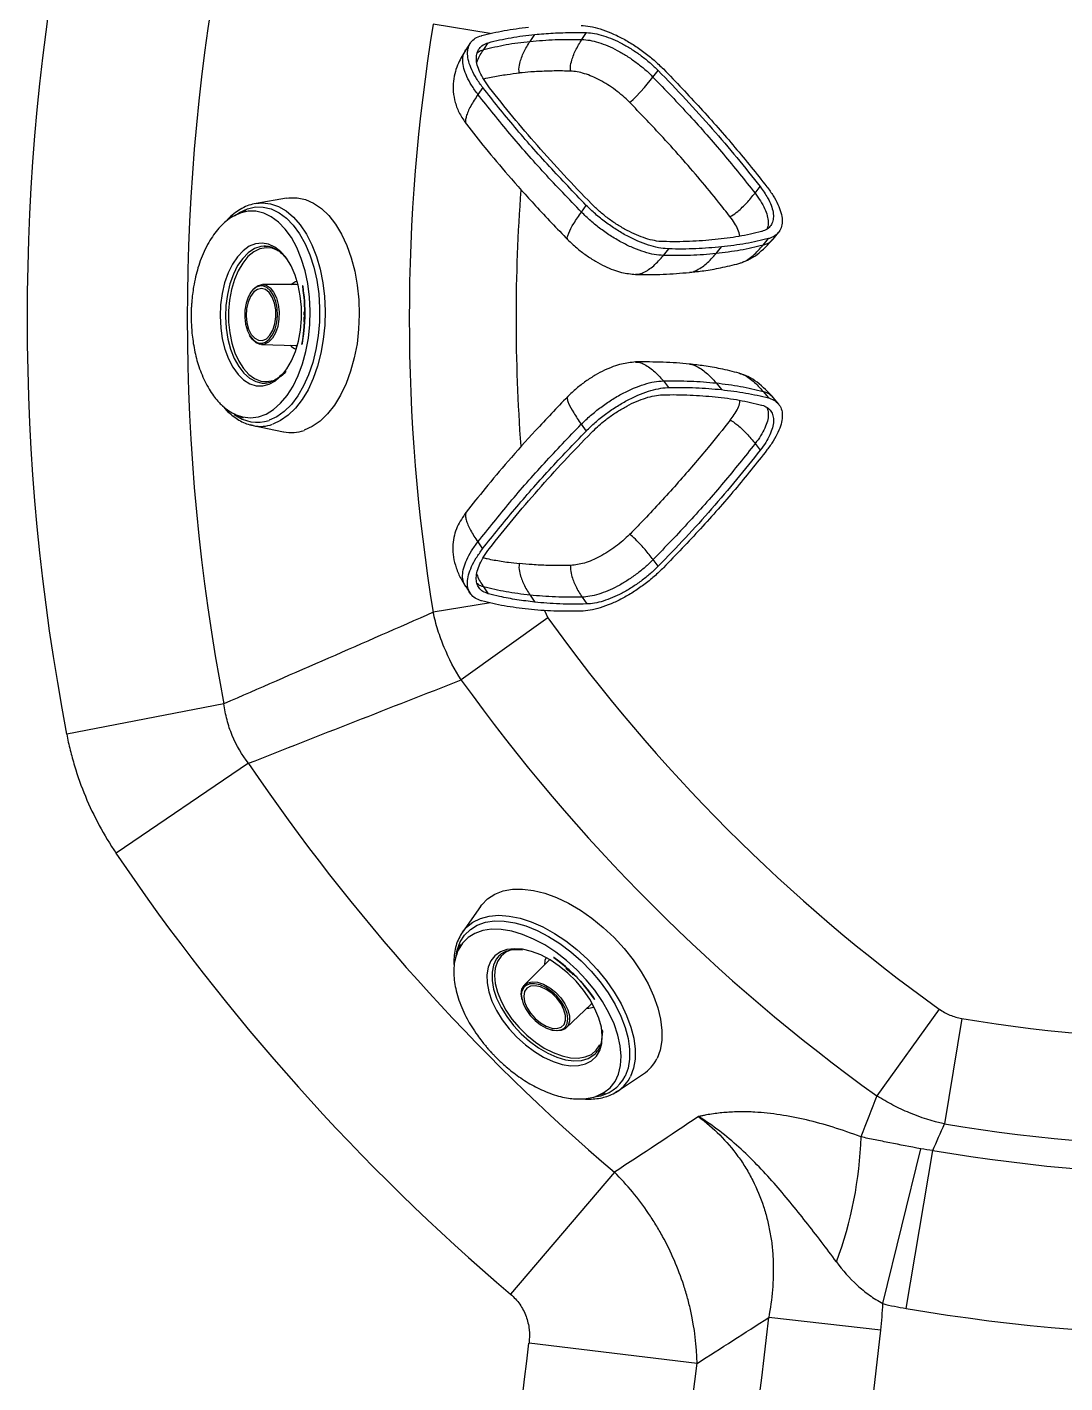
# Model space of a CAD drawing. Extents: x 409 to 498, y 628 to 778.
# Drawn here: x 444.01 to 451.98, y 681.55 to 691.94 of the extents above; entities that cross this region are included whole.
import ezdxf

# ---------------------------------------------------------------- set-up
doc = ezdxf.new("R2010")
doc.units = 0
doc.header["$MEASUREMENT"] = 0
doc.layers.add('1', color=4, linetype='Continuous')
doc.layers.add('GEOMETRY', color=4, linetype='Continuous', lineweight=25)

# ---------------------------------------------------------------- blocks, each defined once
blk = doc.blocks.new('2026_PULSE')
at = {"layer": 'GEOMETRY'}
for p, q in [((38.99, 46.934), (38.552, 47.006)), ((38.921, 46.917), (38.924, 46.918)), ((39.295, 46.874), (39.331, 46.927)), ((39.693, 46.888), (39.729, 46.941)), ((38.839, 46.864), (38.802, 46.81)), ((38.939, 46.811), (38.974, 46.863)), ((40.238, 46.6), (40.277, 46.651)), ((38.932, 46.519), (38.895, 46.467)), ((41.021, 45.71), (41.06, 45.76)), ((37.427, 45.672), (37.192, 45.631)), ((37.06, 45.552), (37.041, 45.543)), ((37.06, 45.552), (37.042, 45.544)), ((37.114, 45.574), (37.06, 45.552)), ((39.689, 45.564), (39.726, 45.616)), ((41.083, 45.31), (41.124, 45.361)), ((41.131, 45.363), (41.124, 45.361)), ((41.16, 45.358), (41.202, 45.409)), ((37.265, 45.304), (37.252, 45.304)), ((40.318, 45.232), (40.359, 45.282)), ((40.359, 45.282), (40.35, 45.282)), ((40.722, 45.246), (40.764, 45.297)), ((40.896, 45.17), (40.91, 45.175)), ((37.501, 45.008), (37.241, 45.008)), ((37.56, 44.799), (37.559, 44.773)), ((37.235, 44.548), (37.495, 44.542)), ((40.911, 44.324), (40.897, 44.33)), ((37.252, 44.252), (37.262, 44.252)), ((40.318, 44.27), (40.358, 44.219)), ((40.349, 44.219), (40.358, 44.219)), ((40.722, 44.254), (40.764, 44.203)), ((41.084, 44.189), (41.125, 44.139)), ((41.125, 44.139), (41.132, 44.137)), ((41.203, 44.091), (41.161, 44.142)), ((37.027, 44.016), (37.04, 44.009)), ((37.04, 44.009), (37.094, 43.986)), ((37.171, 43.927), (37.148, 43.932)), ((37.171, 43.927), (37.404, 43.88)), ((39.688, 43.937), (39.725, 43.885)), ((41.022, 43.789), (41.061, 43.739)), ((38.894, 43.035), (38.931, 42.983)), ((40.278, 42.848), (40.239, 42.899)), ((38.801, 42.692), (38.838, 42.638)), ((38.938, 42.69), (38.974, 42.638)), ((38.992, 42.567), (38.552, 42.495)), ((38.923, 42.583), (38.92, 42.584)), ((39.295, 42.626), (39.331, 42.573)), ((39.694, 42.611), (39.73, 42.559)), ((39.432, 42.454), (38.767, 41.976)), ((39.405, 42.509), (39.432, 42.454)), ((39.686, 42.504), (39.682, 42.503)), ((36.946, 41.794), (35.739, 41.561)), ((37.135, 41.337), (36.118, 40.648)), ((38.914, 40.238), (38.777, 40.043)), ((38.762, 39.947), (38.739, 39.894)), ((38.739, 39.894), (38.732, 39.874)), ((38.739, 39.894), (38.732, 39.876)), ((39.06, 39.863), (39.051, 39.854)), ((39.436, 39.821), (39.252, 39.637)), ((39.573, 39.308), (39.761, 39.487)), ((42.434, 39.452), (41.956, 38.787)), ((42.607, 39.38), (42.475, 38.572)), ((39.794, 39.11), (39.802, 39.117)), ((39.967, 38.823), (40.165, 38.955)), ((39.802, 38.784), (39.816, 38.789)), ((39.816, 38.789), (39.871, 38.81)), ((39.967, 38.823), (39.947, 38.811)), ((42.002, 37.193), (42.293, 38.381)), ((42.181, 37.156), (42.385, 38.368)), ((39.942, 38.201), (39.145, 37.266)), ((41.986, 36.99), (41.126, 37.086)), ((40.577, 36.735), (39.287, 36.889))]:
    blk.add_line(p, q, dxfattribs=at)
at = {"layer": 'GEOMETRY', "flags": 128}
for points in [[(40.058, 46.407), (40.058, 46.407), (40.058, 46.407), (40.058, 46.407), (40.058, 46.407), (40.058, 46.407), (40.058, 46.407), (40.058, 46.407), (40.058, 46.407), (40.058, 46.407), (40.058, 46.407), (40.059, 46.407), (40.059, 46.408), (40.062, 46.409), (40.067, 46.413), (40.085, 46.428), (40.11, 46.452), (40.174, 46.521), (40.238, 46.6)], [(37.427, 45.672), (37.443, 45.675), (37.508, 45.675), (37.572, 45.662), (37.634, 45.634), (37.694, 45.593), (37.75, 45.539), (37.802, 45.472), (37.849, 45.395), (37.889, 45.308), (37.923, 45.213), (37.95, 45.111), (37.969, 45.003), (37.981, 44.892), (37.984, 44.779), (37.979, 44.666), (37.967, 44.555), (37.946, 44.447), (37.918, 44.345), (37.883, 44.249), (37.841, 44.161), (37.794, 44.083), (37.741, 44.016), (37.684, 43.961), (37.624, 43.919), (37.561, 43.891)], [(37.028, 45.537), (37.066, 45.562), (37.126, 45.59), (37.187, 45.604), (37.248, 45.603), (37.309, 45.589), (37.369, 45.56), (37.425, 45.519), (37.478, 45.464), (37.526, 45.398), (37.569, 45.322), (37.605, 45.236), (37.635, 45.142), (37.658, 45.042), (37.673, 44.937), (37.68, 44.83), (37.678, 44.722), (37.669, 44.615), (37.652, 44.51), (37.628, 44.411), (37.596, 44.317), (37.557, 44.232), (37.513, 44.155), (37.463, 44.09), (37.409, 44.036), (37.352, 43.995), (37.292, 43.968), (37.292, 43.968)], [(37.04, 44.009), (37.089, 43.993), (37.149, 43.986), (37.21, 43.993), (37.269, 44.015), (37.326, 44.05), (37.38, 44.098), (37.431, 44.158), (37.476, 44.229), (37.516, 44.31), (37.549, 44.4), (37.575, 44.496), (37.594, 44.597), (37.604, 44.702), (37.607, 44.808), (37.602, 44.913), (37.589, 45.016), (37.568, 45.115), (37.539, 45.208), (37.504, 45.293), (37.463, 45.369), (37.416, 45.434), (37.364, 45.488), (37.309, 45.529), (37.251, 45.557), (37.191, 45.571), (37.131, 45.571), (37.071, 45.556), (37.06, 45.552)], [(37.19, 45.631), (37.241, 45.636), (37.303, 45.629), (37.364, 45.608), (37.423, 45.573), (37.48, 45.526), (37.532, 45.466), (37.579, 45.395), (37.62, 45.313), (37.655, 45.223), (37.683, 45.126), (37.704, 45.023), (37.717, 44.916), (37.722, 44.806), (37.719, 44.697), (37.708, 44.588), (37.69, 44.483), (37.664, 44.382), (37.63, 44.288), (37.591, 44.202), (37.545, 44.126), (37.494, 44.06), (37.439, 44.006), (37.381, 43.965), (37.32, 43.937)], [(37.417, 45.221), (37.383, 45.26), (37.337, 45.296), (37.289, 45.318), (37.239, 45.327), (37.189, 45.321), (37.139, 45.302), (37.093, 45.268), (37.049, 45.222), (37.011, 45.165), (36.977, 45.098), (36.951, 45.022), (36.932, 44.94)], [(37.252, 45.304), (37.228, 45.301), (37.18, 45.284), (37.133, 45.253), (37.09, 45.209), (37.051, 45.154), (37.018, 45.088), (36.992, 45.014), (36.973, 44.933)], [(37.364, 45.268), (37.364, 45.268), (37.317, 45.287), (37.269, 45.291), (37.221, 45.282), (37.174, 45.259), (37.13, 45.223), (37.09, 45.174), (37.055, 45.115), (37.026, 45.047), (37.003, 44.971), (36.988, 44.89), (36.981, 44.806), (36.981, 44.721), (36.99, 44.638), (37.006, 44.559), (37.03, 44.485), (37.06, 44.42), (37.096, 44.364), (37.137, 44.32), (37.181, 44.288), (37.228, 44.269), (37.276, 44.264), (37.324, 44.274), (37.324, 44.274)], [(37.389, 44.311), (37.429, 44.362), (37.465, 44.425), (37.495, 44.496), (37.518, 44.575), (37.533, 44.66), (37.541, 44.747), (37.541, 44.835), (37.532, 44.922), (37.516, 45.005), (37.492, 45.082), (37.461, 45.152), (37.425, 45.211), (37.417, 45.221)], [(37.46, 45.008), (37.489, 45.03), (37.507, 45.038)], [(36.932, 44.94), (36.92, 44.854), (36.916, 44.766), (36.921, 44.678), (36.933, 44.593), (36.953, 44.512), (36.981, 44.439), (37.014, 44.374), (37.054, 44.32), (37.097, 44.278), (37.145, 44.248), (37.194, 44.233), (37.244, 44.231), (37.294, 44.244), (37.342, 44.27), (37.388, 44.31), (37.389, 44.311)], [(36.973, 44.933), (36.961, 44.848), (36.958, 44.761), (36.963, 44.675), (36.976, 44.591), (36.997, 44.513), (37.025, 44.442), (37.059, 44.38), (37.098, 44.328), (37.142, 44.29), (37.19, 44.264), (37.239, 44.252), (37.252, 44.252)], [(37.155, 44.952), (37.133, 44.913), (37.116, 44.866), (37.107, 44.813), (37.106, 44.757), (37.112, 44.704), (37.126, 44.655), (37.147, 44.613), (37.172, 44.582), (37.202, 44.564), (37.219, 44.559)], [(37.299, 44.621), (37.321, 44.66), (37.337, 44.707), (37.344, 44.76), (37.343, 44.815), (37.334, 44.866), (37.317, 44.912), (37.294, 44.947), (37.266, 44.97), (37.235, 44.978), (37.204, 44.972), (37.175, 44.952), (37.15, 44.918), (37.132, 44.874), (37.12, 44.823), (37.117, 44.769), (37.122, 44.716), (37.135, 44.667), (37.156, 44.626), (37.182, 44.597), (37.211, 44.581), (37.242, 44.58), (37.272, 44.593), (37.299, 44.621)], [(37.147, 44.94), (37.148, 44.941), (37.174, 44.976), (37.204, 44.999), (37.237, 45.008), (37.269, 45.003), (37.3, 44.983), (37.327, 44.951), (37.349, 44.908), (37.363, 44.857), (37.37, 44.8), (37.368, 44.743), (37.359, 44.687), (37.342, 44.638), (37.318, 44.597), (37.318, 44.597)], [(37.235, 44.559), (37.264, 44.567), (37.293, 44.589), (37.318, 44.623), (37.338, 44.667), (37.351, 44.717), (37.356, 44.772), (37.354, 44.827), (37.343, 44.879), (37.326, 44.924), (37.303, 44.961), (37.275, 44.986), (37.249, 44.997)], [(37.515, 45.006), (37.513, 45.007), (37.501, 45.008)], [(37.563, 44.886), (37.561, 44.909), (37.555, 44.964), (37.55, 44.999), (37.549, 45), (37.549, 45), (37.549, 45), (37.549, 45), (37.549, 45), (37.549, 45), (37.549, 45), (37.549, 45), (37.55, 44.999), (37.555, 44.96), (37.561, 44.914), (37.564, 44.875), (37.565, 44.846), (37.566, 44.826), (37.566, 44.811), (37.566, 44.8), (37.566, 44.792), (37.566, 44.787), (37.566, 44.783), (37.566, 44.781), (37.566, 44.779), (37.566, 44.777), (37.566, 44.774)], [(37.566, 44.774), (37.566, 44.771), (37.566, 44.756), (37.565, 44.726), (37.562, 44.682), (37.557, 44.63), (37.549, 44.579), (37.545, 44.556), (37.544, 44.55), (37.544, 44.549), (37.544, 44.549), (37.544, 44.549), (37.544, 44.549), (37.544, 44.549), (37.544, 44.549), (37.544, 44.549), (37.544, 44.55), (37.55, 44.585), (37.557, 44.631), (37.562, 44.685), (37.566, 44.774)], [(37.318, 44.597), (37.289, 44.567), (37.258, 44.551), (37.225, 44.549), (37.193, 44.562), (37.164, 44.588), (37.143, 44.619)], [(37.219, 44.559), (37.233, 44.558), (37.235, 44.559)], [(37.495, 44.542), (37.501, 44.542), (37.509, 44.543)], [(37.38, 44.303), (37.415, 44.333), (37.423, 44.341)], [(37.028, 44.015), (37.03, 44.014), (37.04, 44.009)], [(38.914, 40.238), (38.924, 40.252), (38.969, 40.298), (39.024, 40.333), (39.088, 40.358), (39.159, 40.371), (39.237, 40.372), (39.32, 40.362), (39.408, 40.341), (39.498, 40.308), (39.59, 40.264), (39.681, 40.211), (39.77, 40.149), (39.857, 40.078), (39.939, 40.001), (40.016, 39.918), (40.086, 39.83), (40.147, 39.739), (40.2, 39.647), (40.243, 39.554), (40.275, 39.463), (40.297, 39.374), (40.307, 39.289), (40.306, 39.21), (40.293, 39.138), (40.269, 39.073)], [(38.776, 40.042), (38.808, 40.08), (38.857, 40.12), (38.915, 40.148), (38.982, 40.166), (39.055, 40.172), (39.134, 40.166), (39.218, 40.149), (39.304, 40.121), (39.393, 40.082), (39.482, 40.033), (39.569, 39.975), (39.654, 39.908), (39.735, 39.835), (39.811, 39.755), (39.88, 39.671), (39.941, 39.583), (39.993, 39.493), (40.036, 39.403), (40.069, 39.314), (40.091, 39.228), (40.101, 39.146), (40.101, 39.069), (40.089, 38.998), (40.065, 38.936)], [(38.728, 39.861), (38.736, 39.905), (38.759, 39.967), (38.793, 40.02), (38.837, 40.063), (38.89, 40.096), (38.952, 40.118), (39.021, 40.128), (39.097, 40.127), (39.178, 40.114), (39.262, 40.09), (39.349, 40.056), (39.436, 40.01), (39.523, 39.956), (39.608, 39.892), (39.688, 39.821), (39.764, 39.744), (39.833, 39.662), (39.895, 39.576), (39.948, 39.488), (39.992, 39.399), (40.025, 39.312), (40.047, 39.226), (40.059, 39.145), (40.058, 39.069), (40.047, 38.999), (40.024, 38.937), (40.024, 38.937)], [(39.816, 38.789), (39.862, 38.812), (39.91, 38.849), (39.947, 38.897), (39.974, 38.954), (39.99, 39.02), (39.994, 39.092), (39.987, 39.17), (39.969, 39.252), (39.94, 39.338), (39.9, 39.424), (39.85, 39.511), (39.792, 39.596), (39.726, 39.677), (39.653, 39.754), (39.575, 39.825), (39.492, 39.889), (39.408, 39.944), (39.322, 39.989), (39.237, 40.025), (39.154, 40.049), (39.074, 40.062), (39, 40.064), (38.932, 40.054), (38.871, 40.032), (38.819, 40), (38.776, 39.957), (38.744, 39.904), (38.739, 39.894)], [(39.226, 39.912), (39.175, 39.915), (39.117, 39.909), (39.067, 39.89), (39.025, 39.861), (38.994, 39.821), (38.973, 39.773), (38.963, 39.716), (38.965, 39.653), (38.978, 39.585), (39.002, 39.514), (39.037, 39.442), (39.082, 39.37)], [(39.051, 39.854), (39.036, 39.835), (39.014, 39.789), (39.003, 39.734), (39.003, 39.672), (39.015, 39.606), (39.038, 39.536), (39.072, 39.465), (39.116, 39.394)], [(39.156, 39.908), (39.155, 39.908), (39.109, 39.888), (39.072, 39.857), (39.044, 39.816), (39.027, 39.767), (39.022, 39.71), (39.028, 39.648), (39.045, 39.581), (39.072, 39.512), (39.11, 39.443), (39.156, 39.375), (39.211, 39.31), (39.271, 39.251), (39.336, 39.198), (39.404, 39.153), (39.472, 39.118), (39.54, 39.093), (39.605, 39.079), (39.665, 39.076), (39.719, 39.085), (39.766, 39.105), (39.803, 39.136), (39.83, 39.177), (39.83, 39.177)], [(39.849, 39.248), (39.842, 39.313), (39.823, 39.383), (39.793, 39.455), (39.754, 39.527), (39.705, 39.597), (39.649, 39.665), (39.586, 39.727), (39.519, 39.782), (39.448, 39.829), (39.377, 39.867), (39.306, 39.894), (39.238, 39.911), (39.226, 39.912)], [(39.407, 39.791), (39.412, 39.827), (39.419, 39.846)], [(39.447, 39.83), (39.445, 39.829), (39.436, 39.821)], [(39.566, 39.778), (39.548, 39.793), (39.505, 39.828), (39.477, 39.849), (39.476, 39.849), (39.476, 39.849), (39.476, 39.849), (39.476, 39.849), (39.476, 39.849), (39.476, 39.849), (39.476, 39.849), (39.476, 39.849), (39.477, 39.849), (39.508, 39.826), (39.545, 39.796), (39.574, 39.771), (39.596, 39.752), (39.611, 39.738), (39.622, 39.727), (39.629, 39.72), (39.635, 39.715), (39.639, 39.711), (39.641, 39.708), (39.643, 39.706), (39.644, 39.705), (39.645, 39.704), (39.648, 39.702)], [(39.569, 39.767), (39.612, 39.729), (39.626, 39.716)], [(39.234, 39.523), (39.234, 39.523), (39.227, 39.567), (39.232, 39.605), (39.249, 39.634), (39.276, 39.653), (39.311, 39.661), (39.353, 39.658), (39.399, 39.642), (39.446, 39.616), (39.49, 39.581), (39.53, 39.539), (39.562, 39.493), (39.585, 39.446), (39.597, 39.401), (39.597, 39.401)], [(39.567, 39.404), (39.555, 39.447), (39.533, 39.492), (39.5, 39.535), (39.461, 39.573), (39.418, 39.603), (39.374, 39.623), (39.333, 39.631), (39.297, 39.627), (39.269, 39.612), (39.251, 39.586), (39.246, 39.551), (39.252, 39.509), (39.269, 39.465), (39.297, 39.421), (39.333, 39.38), (39.375, 39.346), (39.419, 39.321), (39.462, 39.307), (39.501, 39.304), (39.533, 39.314), (39.556, 39.335), (39.568, 39.366), (39.567, 39.404)], [(39.566, 39.315), (39.58, 39.342), (39.585, 39.378), (39.579, 39.419), (39.562, 39.464), (39.535, 39.509), (39.501, 39.551), (39.46, 39.588), (39.416, 39.618), (39.372, 39.638), (39.329, 39.647), (39.292, 39.645), (39.266, 39.634)], [(39.648, 39.702), (39.65, 39.699), (39.66, 39.689), (39.681, 39.666), (39.71, 39.633), (39.743, 39.593), (39.774, 39.551), (39.787, 39.532), (39.79, 39.527), (39.791, 39.526), (39.791, 39.526), (39.791, 39.526), (39.791, 39.526), (39.791, 39.526), (39.791, 39.526), (39.791, 39.526), (39.79, 39.527), (39.77, 39.556), (39.742, 39.594), (39.708, 39.636), (39.648, 39.702)], [(39.231, 39.537), (39.243, 39.493), (39.265, 39.448), (39.296, 39.404), (39.334, 39.364), (39.376, 39.331), (39.421, 39.306), (39.465, 39.291), (39.505, 39.287), (39.539, 39.295), (39.554, 39.304)], [(39.761, 39.487), (39.765, 39.492), (39.771, 39.498)], [(39.082, 39.37), (39.134, 39.301), (39.194, 39.236), (39.259, 39.177), (39.328, 39.126), (39.399, 39.083), (39.471, 39.05), (39.54, 39.028), (39.606, 39.018), (39.667, 39.019), (39.721, 39.031), (39.767, 39.055), (39.804, 39.09), (39.83, 39.134), (39.845, 39.187), (39.849, 39.247), (39.849, 39.248)], [(39.116, 39.394), (39.168, 39.326), (39.227, 39.263), (39.291, 39.205), (39.359, 39.155), (39.43, 39.114), (39.5, 39.084), (39.568, 39.064), (39.632, 39.056), (39.69, 39.059), (39.742, 39.074), (39.785, 39.101), (39.794, 39.11)], [(39.597, 39.401), (39.598, 39.36), (39.587, 39.326), (39.565, 39.301), (39.534, 39.287), (39.495, 39.285), (39.458, 39.293)], [(39.554, 39.304), (39.564, 39.313), (39.566, 39.315)], [(39.849, 39.236), (39.853, 39.283), (39.852, 39.294)], [(39.804, 38.784), (39.806, 38.785), (39.816, 38.789)]]:
    blk.add_lwpolyline(points, dxfattribs=at)
at = {"layer": 'GEOMETRY'}
for centre, radius, start, end in [((52.316, 44.75), 16.881, 169.1117, 190.8883), ((52.316, 44.75), 15.652, 169.1117, 190.8883), ((52.316, 44.75), 13.948, 170.694, 189.306), ((52.316, 44.75), 13.129, 175.7099, 184.2807), ((37.234, 44.908), 0.0902, 80.539, 150.5135), ((37.545, 44.629), 0.125, 223.0273, 248.9087), ((37.202, 44.246), 0.293, 232.7302, 287.9385), ((37.226, 44.205), 0.284, 258.6637, 289.2647), ((37.463, 44.172), 0.298, 258.6658, 289.2626), ((50.094, 50.114), 13.129, 215.694, 234.306), ((50.094, 50.114), 13.948, 215.694, 234.306), ((50.094, 50.114), 15.652, 214.1117, 229.5643), ((50.094, 50.114), 16.881, 214.1117, 229.5643), ((39.318, 39.561), 0.0902, 125.539, 195.5135), ((39.735, 39.584), 0.125, 268.0273, 293.9087), ((44.73, 52.336), 13.129, 260.694, 279.306), ((40, 39.203), 0.298, 303.6658, 334.2626), ((39.763, 39.071), 0.293, 277.7302, 332.9385), ((39.81, 39.059), 0.284, 303.6637, 334.2647), ((38.82, 38.564), 3.016, 339.6198, 358.2641), ((44.73, 52.336), 13.948, 260.694, 279.306), ((44.73, 52.336), 14.164, 260.4694, 279.5306), ((44.73, 52.336), 15.393, 260.4694, 279.5306), ((-20.527, 44.004), 62.04, 344.44766, 353.598), ((-20.527, 44.004), 62.906, 344.44766, 353.598), ((-20.527, 44.004), 60.235, 344.82332, 353.21618), ((-20.527, 44.004), 61.534, 344.82332, 353.21618)]:
    blk.add_arc(centre, radius, start, end, dxfattribs=at)
for points, knots in [([(38.932, 46.519), (38.915, 46.543), (38.881, 46.589), (38.845, 46.657), (38.822, 46.721), (38.813, 46.778), (38.819, 46.828), (38.839, 46.869), (38.872, 46.9), (38.904, 46.912), (38.921, 46.917)], [0, 0, 0, 0, 0.125114, 0.25021, 0.375201, 0.5, 0.624799, 0.74979, 0.874886, 1, 1, 1, 1]), ([(38.924, 46.918), (38.981, 46.932), (39.094, 46.96), (39.22, 46.975), (39.282, 46.983)], [0, 0, 0, 0, 0.499999, 1, 1, 1, 1]), ([(38.974, 46.863), (38.975, 46.863), (39.003, 46.871), (39.06, 46.885), (39.149, 46.902), (39.238, 46.917), (39.3, 46.924), (39.331, 46.927)], [0, 0, 0, 0, 0.004635, 0.256788, 0.504637, 0.756791, 1, 1, 1, 1]), ([(39.331, 46.927), (39.377, 46.931), (39.472, 46.939), (39.606, 46.942), (39.693, 46.942), (39.729, 46.941), (39.729, 46.941)], [0, 0, 0, 0, 0.366822, 0.74321, 0.995369, 1, 1, 1, 1]), ([(39.686, 46.996), (39.709, 46.994), (39.754, 46.991), (39.832, 46.971), (39.915, 46.941), (40, 46.9), (40.086, 46.85), (40.169, 46.793), (40.248, 46.73), (40.295, 46.684), (40.318, 46.662)], [0, 0, 0, 0, 0.125114, 0.25021, 0.375201, 0.5, 0.624799, 0.74979, 0.874886, 1, 1, 1, 1]), ([(39.729, 46.941), (39.749, 46.939), (39.789, 46.936), (39.857, 46.918), (39.929, 46.892), (40.003, 46.857), (40.077, 46.813), (40.149, 46.764), (40.217, 46.709), (40.257, 46.67), (40.277, 46.651)], [0, 0, 0, 0, 0.125745, 0.251528, 0.377251, 0.502929, 0.627517, 0.752146, 0.876092, 1, 1, 1, 1]), ([(38.802, 46.81), (38.781, 46.776), (38.748, 46.721), (38.719, 46.64), (38.705, 46.567), (38.703, 46.487), (38.719, 46.403), (38.751, 46.318), (38.788, 46.265), (38.806, 46.238)], [0, 0, 0, 0, 0.183949, 0.296043, 0.420556, 0.555022, 0.696978, 0.845411, 1, 1, 1, 1]), ([(38.895, 46.467), (38.878, 46.49), (38.844, 46.537), (38.809, 46.604), (38.785, 46.667), (38.776, 46.725), (38.781, 46.773), (38.796, 46.798), (38.803, 46.809)], [0, 0, 0, 0, 0.170165, 0.33856, 0.507082, 0.677636, 0.848032, 1, 1, 1, 1]), ([(38.984, 46.518), (38.969, 46.538), (38.94, 46.579), (38.908, 46.638), (38.888, 46.693), (38.881, 46.743), (38.886, 46.786), (38.904, 46.821), (38.932, 46.848), (38.96, 46.858), (38.974, 46.863)], [0, 0, 0, 0, 0.125733, 0.251505, 0.377216, 0.502882, 0.627465, 0.752091, 0.876064, 1, 1, 1, 1]), ([(38.887, 46.714), (38.888, 46.718), (38.9, 46.754), (38.921, 46.784), (38.939, 46.811)], [0, 0, 0, 0, 0.118655, 1, 1, 1, 1]), ([(38.888, 46.784), (38.891, 46.787), (38.904, 46.8), (38.924, 46.806), (38.939, 46.811)], [0, 0, 0, 0, 0.279716, 1, 1, 1, 1]), ([(38.939, 46.811), (38.995, 46.824), (39.108, 46.852), (39.232, 46.867), (39.295, 46.874)], [0, 0, 0, 0, 0.5, 1, 1, 1, 1]), ([(39.214, 46.632), (39.214, 46.632), (39.214, 46.632), (39.214, 46.632), (39.214, 46.632), (39.214, 46.632), (39.214, 46.632), (39.214, 46.632), (39.213, 46.632), (39.213, 46.632), (39.213, 46.633), (39.211, 46.637), (39.208, 46.662), (39.217, 46.717), (39.245, 46.795), (39.277, 46.847), (39.295, 46.874)], [0, 0, 0, 0, 0.000002, 0.000004, 0.000007, 0.000015, 0.000033, 0.000077, 0.000201, 0.000621, 0.002347, 0.010765, 0.055528, 0.271833, 0.615384, 1, 1, 1, 1]), ([(39.295, 46.874), (39.358, 46.879), (39.486, 46.89), (39.624, 46.889), (39.693, 46.888)], [0, 0, 0, 0, 0.5, 1, 1, 1, 1]), ([(39.606, 46.646), (39.606, 46.646), (39.606, 46.646), (39.606, 46.646), (39.606, 46.646), (39.606, 46.646), (39.606, 46.646), (39.606, 46.646), (39.606, 46.646), (39.606, 46.646), (39.606, 46.646), (39.605, 46.651), (39.602, 46.675), (39.613, 46.73), (39.643, 46.808), (39.676, 46.861), (39.693, 46.888)], [0, 0, 0, 0, 0.000255, 0.000259, 0.000261, 0.000267, 0.000279, 0.000329, 0.000442, 0.000719, 0.001503, 0.008687, 0.05067, 0.264508, 0.610628, 1, 1, 1, 1]), ([(39.693, 46.888), (39.713, 46.887), (39.752, 46.884), (39.82, 46.866), (39.891, 46.841), (39.964, 46.806), (40.038, 46.763), (40.109, 46.713), (40.178, 46.659), (40.218, 46.62), (40.238, 46.6)], [0, 0, 0, 0, 0.124866, 0.250272, 0.375542, 0.500001, 0.624459, 0.749729, 0.875135, 1, 1, 1, 1]), ([(38.937, 46.587), (38.944, 46.589), (38.967, 46.594), (39.01, 46.602), (39.064, 46.612), (39.131, 46.622), (39.182, 46.628), (39.214, 46.632)], [0, 0, 0, 0, 0.074795, 0.27252, 0.470245, 0.66797, 1, 1, 1, 1]), ([(39.606, 46.646), (39.585, 46.646), (39.543, 46.647), (39.481, 46.647), (39.419, 46.645), (39.359, 46.643), (39.29, 46.639), (39.242, 46.634), (39.214, 46.632)], [0, 0, 0, 0, 0.154826, 0.308816, 0.462805, 0.616794, 0.770784, 1, 1, 1, 1]), ([(40.058, 46.407), (40.05, 46.415), (40.008, 46.456), (39.922, 46.525), (39.82, 46.584), (39.721, 46.626), (39.655, 46.643), (39.614, 46.645), (39.606, 46.646)], [0, 0, 0, 0, 0.06531, 0.31418, 0.56346, 0.68404, 0.936572, 1, 1, 1, 1]), ([(40.238, 46.6), (40.333, 46.502), (40.521, 46.306), (40.783, 46.008), (40.942, 45.809), (41.021, 45.71)], [0, 0, 0, 0, 0.333334, 0.666666, 1, 1, 1, 1]), ([(40.277, 46.651), (40.349, 46.577), (40.492, 46.428), (40.693, 46.205), (40.884, 45.982), (41.002, 45.834), (41.06, 45.76)], [0, 0, 0, 0, 0.2522559, 0.5045111, 0.751888, 1, 1, 1, 1]), ([(40.318, 46.662), (40.414, 46.562), (40.605, 46.363), (40.871, 46.061), (41.032, 45.86), (41.112, 45.759)], [0, 0, 0, 0, 0.333338, 0.666662, 1, 1, 1, 1]), ([(39.726, 45.616), (39.631, 45.716), (39.44, 45.914), (39.174, 46.216), (39.013, 46.418), (38.932, 46.519)], [0, 0, 0, 0, 0.333338, 0.666662, 1, 1, 1, 1]), ([(39.767, 45.627), (39.696, 45.701), (39.552, 45.85), (39.351, 46.073), (39.16, 46.296), (39.043, 46.444), (38.984, 46.518)], [0, 0, 0, 0, 0.25227, 0.504539, 0.751902, 1, 1, 1, 1]), ([(38.895, 46.467), (38.875, 46.437), (38.837, 46.379), (38.807, 46.311), (38.799, 46.268), (38.799, 46.247), (38.806, 46.24), (38.807, 46.238)], [0, 0, 0, 0, 0.356541, 0.691263, 0.832552, 0.951541, 1, 1, 1, 1]), ([(39.689, 45.564), (39.593, 45.664), (39.402, 45.862), (39.137, 46.164), (38.976, 46.366), (38.895, 46.467)], [0, 0, 0, 0, 0.333331, 0.666669, 1, 1, 1, 1]), ([(40.829, 45.53), (40.8, 45.567), (40.726, 45.661), (40.601, 45.813), (40.452, 45.986), (40.273, 46.184), (40.138, 46.324), (40.058, 46.407)], [0, 0, 0, 0, 0.124376, 0.320698, 0.51702, 0.713342, 1, 1, 1, 1]), ([(38.806, 46.238), (38.854, 46.177), (38.957, 46.047), (39.133, 45.839), (39.343, 45.603), (39.501, 45.439), (39.585, 45.352)], [0, 0, 0, 0, 0.203214, 0.437645, 0.703257, 1, 1, 1, 1]), ([(41.06, 45.76), (41.081, 45.731), (41.117, 45.681), (41.146, 45.616), (41.159, 45.571), (41.163, 45.531), (41.16, 45.495), (41.143, 45.46), (41.115, 45.432), (41.088, 45.42), (41.072, 45.416), (41.071, 45.415)], [0, 0, 0, 0, 0.180066, 0.305536, 0.430984, 0.491477, 0.615568, 0.739704, 0.865632, 0.991524, 1, 1, 1, 1]), ([(41.112, 45.759), (41.129, 45.736), (41.163, 45.69), (41.198, 45.623), (41.222, 45.56), (41.232, 45.503), (41.227, 45.454), (41.208, 45.413), (41.177, 45.381), (41.146, 45.369), (41.131, 45.363)], [0, 0, 0, 0, 0.125117, 0.250217, 0.375217, 0.500028, 0.624818, 0.749795, 0.874889, 1, 1, 1, 1]), ([(40.829, 45.53), (40.829, 45.53), (40.829, 45.53), (40.829, 45.53), (40.829, 45.53), (40.829, 45.53), (40.829, 45.53), (40.829, 45.53), (40.829, 45.53), (40.829, 45.53), (40.83, 45.53), (40.834, 45.531), (40.854, 45.542), (40.899, 45.577), (40.961, 45.636), (41, 45.684), (41.021, 45.71)], [0, 0, 0, 0, 0.000252, 0.000254, 0.000256, 0.000262, 0.000273, 0.000323, 0.000435, 0.00071, 0.00149, 0.00865, 0.050576, 0.264354, 0.610515, 1, 1, 1, 1]), ([(41.021, 45.71), (41.036, 45.69), (41.065, 45.649), (41.096, 45.591), (41.117, 45.536), (41.124, 45.487), (41.122, 45.452), (41.113, 45.437), (41.111, 45.433)], [0, 0, 0, 0, 0.186881, 0.37457, 0.562056, 0.748328, 0.934601, 1, 1, 1, 1]), ([(37.041, 45.543), (37.032, 45.539), (37.004, 45.526), (36.963, 45.496), (36.916, 45.452), (36.876, 45.404), (36.837, 45.347), (36.802, 45.282), (36.771, 45.211), (36.747, 45.139), (36.727, 45.067), (36.714, 44.999), (36.705, 44.939), (36.7, 44.895), (36.698, 44.863), (36.696, 44.841), (36.695, 44.824), (36.695, 44.813), (36.695, 44.805), (36.695, 44.796), (36.694, 44.79), (36.694, 44.785)], [0, 0, 0, 0, 0.044782, 0.134674, 0.215517, 0.299865, 0.383329, 0.471463, 0.560155, 0.641495, 0.714214, 0.793805, 0.852764, 0.895384, 0.925848, 0.947504, 0.962857, 0.973728, 0.981421, 0.986861, 1, 1, 1, 1]), ([(37.192, 45.631), (37.174, 45.627), (37.137, 45.619), (37.084, 45.594), (37.033, 45.562), (36.992, 45.528), (36.969, 45.502), (36.961, 45.493)], [0, 0, 0, 0, 0.21398, 0.435596, 0.655661, 0.880408, 1, 1, 1, 1]), ([(39.586, 45.353), (39.584, 45.355), (39.579, 45.36), (39.582, 45.377), (39.595, 45.415), (39.629, 45.478), (39.668, 45.535), (39.689, 45.564)], [0, 0, 0, 0, 0.067386, 0.184008, 0.322488, 0.650552, 1, 1, 1, 1]), ([(40.318, 45.232), (40.295, 45.233), (40.25, 45.237), (40.172, 45.257), (40.091, 45.286), (40.006, 45.327), (39.92, 45.376), (39.838, 45.434), (39.759, 45.496), (39.712, 45.542), (39.689, 45.564)], [0, 0, 0, 0, 0.125505, 0.249704, 0.373992, 0.499776, 0.625678, 0.750079, 0.874386, 1, 1, 1, 1]), ([(40.35, 45.282), (40.327, 45.285), (40.281, 45.289), (40.204, 45.31), (40.123, 45.34), (40.039, 45.381), (39.955, 45.43), (39.873, 45.487), (39.795, 45.549), (39.749, 45.594), (39.726, 45.616)], [0, 0, 0, 0, 0.125112, 0.250206, 0.375182, 0.499972, 0.624783, 0.749783, 0.874883, 1, 1, 1, 1]), ([(40.316, 45.338), (40.314, 45.338), (40.294, 45.338), (40.251, 45.344), (40.183, 45.361), (40.112, 45.388), (40.039, 45.423), (39.965, 45.466), (39.894, 45.515), (39.827, 45.569), (39.787, 45.608), (39.767, 45.627)], [0, 0, 0, 0, 0.008486, 0.134355, 0.260259, 0.384001, 0.5077, 0.631469, 0.755278, 0.877657, 1, 1, 1, 1]), ([(40.904, 45.379), (40.901, 45.396), (40.892, 45.441), (40.855, 45.497), (40.829, 45.53), (40.829, 45.53)], [0, 0, 0, 0, 0.3825677, 0.9987605, 1, 1, 1, 1]), ([(39.585, 45.352), (39.607, 45.331), (39.65, 45.29), (39.723, 45.234), (39.796, 45.187), (39.867, 45.149), (39.934, 45.121), (40.015, 45.095), (40.069, 45.09), (40.104, 45.087)], [0, 0, 0, 0, 0.147511, 0.288032, 0.422438, 0.550914, 0.672639, 0.787827, 1, 1, 1, 1]), ([(40.715, 45.353), (40.683, 45.35), (40.619, 45.344), (40.487, 45.337), (40.384, 45.337), (40.316, 45.338)], [0, 0, 0, 0, 0.252166, 0.504333, 1, 1, 1, 1]), ([(41.071, 45.415), (41.042, 45.408), (40.986, 45.394), (40.869, 45.371), (40.777, 45.36), (40.715, 45.353)], [0, 0, 0, 0, 0.252165, 0.504329, 1, 1, 1, 1]), ([(41.124, 45.361), (41.067, 45.347), (40.953, 45.32), (40.827, 45.305), (40.764, 45.297)], [0, 0, 0, 0, 0.499999, 1, 1, 1, 1]), ([(40.925, 45.181), (40.939, 45.186), (40.979, 45.2), (41.063, 45.254), (41.121, 45.316), (41.16, 45.358)], [0, 0, 0, 0, 0.147766, 0.424079, 1, 1, 1, 1]), ([(41.16, 45.358), (41.151, 45.348), (41.131, 45.326), (41.099, 45.316), (41.083, 45.31)], [0, 0, 0, 0, 0.480179, 1, 1, 1, 1]), ([(37.254, 45.303), (37.258, 45.303), (37.276, 45.306), (37.308, 45.299), (37.349, 45.28), (37.388, 45.251), (37.41, 45.223), (37.421, 45.211)], [0, 0, 0, 0, 0.072332, 0.319636, 0.56668, 0.803474, 1, 1, 1, 1]), ([(40.104, 45.088), (40.112, 45.088), (40.132, 45.088), (40.181, 45.106), (40.247, 45.151), (40.294, 45.204), (40.318, 45.232)], [0, 0, 0, 0, 0.094131, 0.247846, 0.612034, 1, 1, 1, 1]), ([(40.764, 45.297), (40.699, 45.292), (40.569, 45.28), (40.429, 45.281), (40.359, 45.282)], [0, 0, 0, 0, 0.500001, 1, 1, 1, 1]), ([(40.518, 45.103), (40.521, 45.103), (40.537, 45.103), (40.582, 45.121), (40.651, 45.165), (40.698, 45.219), (40.722, 45.246)], [0, 0, 0, 0, 0.033326, 0.197357, 0.585989, 1, 1, 1, 1]), ([(40.898, 45.171), (40.906, 45.173), (40.946, 45.185), (41.011, 45.23), (41.058, 45.283), (41.083, 45.31)], [0, 0, 0, 0, 0.108043, 0.539916, 1, 1, 1, 1]), ([(40.518, 45.102), (40.555, 45.106), (40.636, 45.115), (40.764, 45.137), (40.851, 45.159), (40.898, 45.17)], [0, 0, 0, 0, 0.277475, 0.610758, 1, 1, 1, 1]), ([(40.104, 45.087), (40.176, 45.086), (40.318, 45.084), (40.451, 45.096), (40.518, 45.102)], [0, 0, 0, 0, 0.499693, 1, 1, 1, 1]), ([(37.566, 44.774), (37.566, 44.807), (37.566, 44.844), (37.563, 44.881), (37.563, 44.886)], [0, 0, 0, 0, 0.876123, 1, 1, 1, 1]), ([(36.694, 44.785), (36.694, 44.781), (36.694, 44.768), (36.694, 44.741), (36.696, 44.701), (36.699, 44.648), (36.706, 44.588), (36.716, 44.523), (36.73, 44.458), (36.748, 44.394), (36.771, 44.329), (36.799, 44.266), (36.831, 44.207), (36.864, 44.156), (36.895, 44.118), (36.93, 44.082), (36.972, 44.047), (37.006, 44.025), (37.026, 44.016), (37.027, 44.016)], [0, 0, 0, 0, 0.012829, 0.037484, 0.079053, 0.131796, 0.192873, 0.259026, 0.327793, 0.396674, 0.46966, 0.550188, 0.629658, 0.706108, 0.774293, 0.822118, 0.905951, 0.995245, 1, 1, 1, 1]), ([(37.559, 44.762), (37.559, 44.749), (37.559, 44.736), (37.558, 44.723), (37.558, 44.723)], [0, 0, 0, 0, 0.977012, 1, 1, 1, 1]), ([(40.104, 44.415), (40.069, 44.411), (40.014, 44.406), (39.933, 44.38), (39.865, 44.352), (39.794, 44.314), (39.721, 44.267), (39.649, 44.212), (39.606, 44.17), (39.584, 44.149)], [0, 0, 0, 0, 0.213502, 0.329008, 0.450833, 0.579186, 0.713249, 0.853229, 1, 1, 1, 1]), ([(40.518, 44.399), (40.452, 44.405), (40.318, 44.416), (40.175, 44.415), (40.104, 44.415)], [0, 0, 0, 0, 0.500309, 1, 1, 1, 1]), ([(40.104, 44.414), (40.112, 44.414), (40.132, 44.414), (40.18, 44.395), (40.247, 44.35), (40.293, 44.297), (40.318, 44.27)], [0, 0, 0, 0, 0.093365, 0.247206, 0.611699, 1, 1, 1, 1]), ([(40.899, 44.329), (40.852, 44.341), (40.765, 44.363), (40.637, 44.385), (40.555, 44.394), (40.518, 44.399)], [0, 0, 0, 0, 0.389242, 0.722525, 1, 1, 1, 1]), ([(37.394, 44.323), (37.382, 44.311), (37.357, 44.287), (37.317, 44.265), (37.285, 44.253), (37.266, 44.253), (37.26, 44.253)], [0, 0, 0, 0, 0.286243, 0.574207, 0.867773, 1, 1, 1, 1]), ([(40.518, 44.398), (40.521, 44.398), (40.537, 44.397), (40.582, 44.379), (40.651, 44.335), (40.698, 44.282), (40.722, 44.254)], [0, 0, 0, 0, 0.032071, 0.196315, 0.585451, 1, 1, 1, 1]), ([(40.899, 44.328), (40.907, 44.326), (40.946, 44.315), (41.011, 44.269), (41.059, 44.217), (41.084, 44.189)], [0, 0, 0, 0, 0.106948, 0.539357, 1, 1, 1, 1]), ([(41.161, 44.142), (41.122, 44.183), (41.064, 44.245), (40.98, 44.299), (40.94, 44.314), (40.926, 44.319)], [0, 0, 0, 0, 0.575393, 0.851524, 1, 1, 1, 1]), ([(39.688, 43.937), (39.711, 43.96), (39.758, 44.005), (39.837, 44.068), (39.919, 44.125), (40.005, 44.175), (40.09, 44.215), (40.172, 44.245), (40.249, 44.265), (40.295, 44.268), (40.318, 44.27)], [0, 0, 0, 0, 0.125614, 0.249921, 0.374322, 0.500224, 0.626008, 0.750296, 0.874495, 1, 1, 1, 1]), ([(39.725, 43.885), (39.748, 43.908), (39.794, 43.952), (39.872, 44.015), (39.954, 44.071), (40.038, 44.121), (40.122, 44.161), (40.203, 44.192), (40.281, 44.212), (40.326, 44.217), (40.349, 44.219)], [0, 0, 0, 0, 0.125117, 0.250217, 0.375217, 0.500028, 0.624818, 0.749795, 0.874889, 1, 1, 1, 1]), ([(40.358, 44.219), (40.428, 44.22), (40.569, 44.22), (40.699, 44.209), (40.764, 44.203)], [0, 0, 0, 0, 0.499999, 1, 1, 1, 1]), ([(40.764, 44.203), (40.827, 44.195), (40.953, 44.18), (41.067, 44.153), (41.125, 44.139)], [0, 0, 0, 0, 0.500001, 1, 1, 1, 1]), ([(39.584, 44.149), (39.5, 44.063), (39.342, 43.898), (39.132, 43.663), (38.956, 43.454), (38.853, 43.324), (38.805, 43.264)], [0, 0, 0, 0, 0.296743, 0.562356, 0.796787, 1, 1, 1, 1]), ([(39.585, 44.148), (39.583, 44.147), (39.578, 44.142), (39.581, 44.124), (39.594, 44.087), (39.628, 44.024), (39.667, 43.967), (39.688, 43.937)], [0, 0, 0, 0, 0.066889, 0.183539, 0.322062, 0.65029, 1, 1, 1, 1]), ([(39.766, 43.874), (39.796, 43.903), (39.847, 43.951), (39.928, 44.011), (39.989, 44.05), (40.05, 44.084), (40.111, 44.114), (40.183, 44.14), (40.25, 44.158), (40.293, 44.163), (40.314, 44.163), (40.315, 44.163)], [0, 0, 0, 0, 0.180066, 0.305536, 0.430984, 0.491477, 0.615568, 0.739704, 0.865632, 0.991524, 1, 1, 1, 1]), ([(40.315, 44.163), (40.35, 44.164), (40.42, 44.165), (40.556, 44.161), (40.652, 44.153), (40.715, 44.148)], [0, 0, 0, 0, 0.252165, 0.504329, 1, 1, 1, 1]), ([(40.715, 44.148), (40.747, 44.144), (40.81, 44.137), (40.93, 44.118), (41.015, 44.098), (41.071, 44.084)], [0, 0, 0, 0, 0.252166, 0.504333, 1, 1, 1, 1]), ([(40.83, 43.969), (40.84, 43.983), (40.874, 44.029), (40.905, 44.084), (40.906, 44.115), (40.906, 44.121)], [0, 0, 0, 0, 0.263172, 0.864924, 1, 1, 1, 1]), ([(41.084, 44.189), (41.1, 44.184), (41.132, 44.173), (41.151, 44.152), (41.161, 44.141)], [0, 0, 0, 0, 0.5197944, 1, 1, 1, 1]), ([(41.132, 44.137), (41.147, 44.131), (41.178, 44.118), (41.209, 44.086), (41.228, 44.045), (41.233, 43.996), (41.223, 43.939), (41.199, 43.876), (41.164, 43.809), (41.13, 43.763), (41.113, 43.74)], [0, 0, 0, 0, 0.125112, 0.250206, 0.375182, 0.499972, 0.624783, 0.749783, 0.874883, 1, 1, 1, 1]), ([(36.937, 44.078), (36.94, 44.074), (36.954, 44.055), (36.985, 44.026), (37.027, 43.99), (37.072, 43.962), (37.12, 43.939), (37.153, 43.931), (37.171, 43.927)], [0, 0, 0, 0, 0.037744, 0.229772, 0.426666, 0.615013, 0.805174, 1, 1, 1, 1]), ([(41.112, 44.066), (41.114, 44.062), (41.122, 44.047), (41.125, 44.012), (41.118, 43.963), (41.097, 43.908), (41.067, 43.849), (41.037, 43.809), (41.022, 43.789)], [0, 0, 0, 0, 0.066202, 0.252314, 0.438427, 0.625751, 0.81328, 1, 1, 1, 1]), ([(41.071, 44.084), (41.072, 44.084), (41.088, 44.08), (41.116, 44.067), (41.144, 44.04), (41.16, 44.004), (41.165, 43.961), (41.156, 43.911), (41.136, 43.856), (41.105, 43.798), (41.076, 43.759), (41.061, 43.739)], [0, 0, 0, 0, 0.008486, 0.134355, 0.260259, 0.384001, 0.5077, 0.631469, 0.755278, 0.877657, 1, 1, 1, 1]), ([(38.894, 43.035), (38.975, 43.136), (39.136, 43.338), (39.401, 43.64), (39.592, 43.838), (39.688, 43.937)], [0, 0, 0, 0, 0.333331, 0.666669, 1, 1, 1, 1]), ([(38.931, 42.983), (39.012, 43.084), (39.173, 43.285), (39.438, 43.587), (39.629, 43.786), (39.725, 43.885)], [0, 0, 0, 0, 0.333338, 0.666662, 1, 1, 1, 1]), ([(40.83, 43.969), (40.775, 43.899), (40.684, 43.785), (40.55, 43.626), (40.433, 43.492), (40.312, 43.358), (40.209, 43.247), (40.124, 43.159), (40.081, 43.114), (40.059, 43.092)], [0, 0, 0, 0, 0.236845, 0.389358, 0.541872, 0.694386, 0.846899, 0.923148, 1, 1, 1, 1]), ([(40.83, 43.969), (40.83, 43.969), (40.83, 43.969), (40.83, 43.969), (40.83, 43.969), (40.83, 43.969), (40.83, 43.969), (40.831, 43.969), (40.832, 43.968), (40.836, 43.967), (40.845, 43.962), (40.864, 43.95), (40.904, 43.918), (40.961, 43.863), (41.001, 43.815), (41.022, 43.789)], [0, 0, 0, 0, 0.000002, 0.00001, 0.000101, 0.000447, 0.001063, 0.003335, 0.007357, 0.022067, 0.047289, 0.131971, 0.259889, 0.607518, 1, 1, 1, 1]), ([(38.983, 42.984), (39.043, 43.059), (39.162, 43.21), (39.355, 43.434), (39.555, 43.656), (39.696, 43.802), (39.766, 43.874)], [0, 0, 0, 0, 0.2522559, 0.5045111, 0.751888, 1, 1, 1, 1]), ([(41.022, 43.789), (40.943, 43.689), (40.784, 43.49), (40.522, 43.193), (40.334, 42.997), (40.239, 42.899)], [0, 0, 0, 0, 0.333334, 0.666666, 1, 1, 1, 1]), ([(41.061, 43.739), (41.002, 43.664), (40.882, 43.513), (40.69, 43.289), (40.49, 43.067), (40.349, 42.921), (40.278, 42.848)], [0, 0, 0, 0, 0.25227, 0.504539, 0.751902, 1, 1, 1, 1]), ([(41.113, 43.74), (41.033, 43.639), (40.872, 43.437), (40.606, 43.135), (40.415, 42.937), (40.32, 42.837)], [0, 0, 0, 0, 0.333338, 0.666662, 1, 1, 1, 1]), ([(38.805, 43.264), (38.78, 43.227), (38.741, 43.171), (38.712, 43.085), (38.7, 43.014), (38.702, 42.937), (38.72, 42.855), (38.752, 42.771), (38.785, 42.718), (38.801, 42.692)], [0, 0, 0, 0, 0.218526, 0.330893, 0.448768, 0.574815, 0.709975, 0.852784, 1, 1, 1, 1]), ([(38.806, 43.263), (38.805, 43.261), (38.798, 43.254), (38.798, 43.234), (38.806, 43.191), (38.836, 43.123), (38.874, 43.065), (38.894, 43.035)], [0, 0, 0, 0, 0.048044, 0.16705, 0.30837, 0.643227, 1, 1, 1, 1]), ([(40.059, 43.092), (40.024, 43.06), (39.955, 42.996), (39.831, 42.919), (39.709, 42.866), (39.641, 42.858), (39.607, 42.854)], [0, 0, 0, 0, 0.250115, 0.50022, 0.750104, 1, 1, 1, 1]), ([(40.239, 42.899), (40.219, 42.925), (40.181, 42.973), (40.123, 43.036), (40.082, 43.076), (40.063, 43.09), (40.06, 43.092), (40.059, 43.092), (40.059, 43.092), (40.059, 43.092), (40.059, 43.092), (40.059, 43.092)], [0, 0, 0, 0, 0.38447, 0.727965, 0.944344, 0.989181, 0.997632, 0.99937, 0.999795, 0.999998, 1, 1, 1, 1]), ([(38.802, 42.692), (38.795, 42.704), (38.78, 42.728), (38.775, 42.777), (38.784, 42.835), (38.807, 42.898), (38.843, 42.965), (38.877, 43.012), (38.894, 43.035)], [0, 0, 0, 0, 0.151881, 0.322294, 0.492866, 0.661405, 0.829818, 1, 1, 1, 1]), ([(38.92, 42.584), (38.904, 42.59), (38.871, 42.601), (38.838, 42.633), (38.818, 42.673), (38.812, 42.723), (38.821, 42.781), (38.844, 42.845), (38.88, 42.912), (38.914, 42.959), (38.931, 42.983)], [0, 0, 0, 0, 0.125114, 0.25021, 0.375201, 0.5, 0.624799, 0.74979, 0.874886, 1, 1, 1, 1]), ([(38.974, 42.638), (38.959, 42.643), (38.931, 42.653), (38.902, 42.681), (38.885, 42.717), (38.88, 42.76), (38.888, 42.81), (38.908, 42.865), (38.939, 42.924), (38.968, 42.964), (38.983, 42.984)], [0, 0, 0, 0, 0.125745, 0.251528, 0.377251, 0.502929, 0.627517, 0.752146, 0.876092, 1, 1, 1, 1]), ([(38.936, 42.914), (38.946, 42.912), (38.973, 42.905), (39.019, 42.896), (39.074, 42.887), (39.138, 42.877), (39.185, 42.872), (39.214, 42.869)], [0, 0, 0, 0, 0.114159, 0.311516, 0.508873, 0.70623, 1, 1, 1, 1]), ([(39.214, 42.869), (39.214, 42.869), (39.214, 42.869), (39.214, 42.869), (39.214, 42.869), (39.214, 42.869), (39.214, 42.869), (39.214, 42.869), (39.213, 42.869), (39.213, 42.868), (39.213, 42.868), (39.211, 42.863), (39.208, 42.838), (39.217, 42.783), (39.245, 42.706), (39.277, 42.654), (39.295, 42.626)], [0, 0, 0, 0, 0.0000017, 0.0000035, 0.0000072, 0.000015, 0.0000327, 0.0000765, 0.0002008, 0.0006214, 0.002347, 0.0107647, 0.0555283, 0.2718331, 0.6153839, 1, 1, 1, 1]), ([(39.607, 42.854), (39.569, 42.853), (39.509, 42.853), (39.431, 42.854), (39.371, 42.857), (39.298, 42.861), (39.246, 42.866), (39.214, 42.869)], [0, 0, 0, 0, 0.280164, 0.434, 0.587836, 0.741671, 1, 1, 1, 1]), ([(39.607, 42.854), (39.607, 42.854), (39.607, 42.854), (39.607, 42.854), (39.606, 42.853), (39.605, 42.848), (39.603, 42.823), (39.614, 42.768), (39.644, 42.69), (39.677, 42.639), (39.694, 42.611)], [0, 0, 0, 0, 0.0002012, 0.0006223, 0.0023492, 0.0107703, 0.0555416, 0.2718542, 0.6153992, 1, 1, 1, 1]), ([(40.239, 42.899), (40.219, 42.879), (40.179, 42.84), (40.11, 42.786), (40.039, 42.736), (39.965, 42.693), (39.892, 42.659), (39.821, 42.633), (39.753, 42.616), (39.714, 42.613), (39.694, 42.611)], [0, 0, 0, 0, 0.124866, 0.250272, 0.375541, 0.5, 0.624459, 0.749729, 0.875135, 1, 1, 1, 1]), ([(40.278, 42.848), (40.258, 42.828), (40.217, 42.789), (40.148, 42.734), (40.075, 42.684), (40.001, 42.641), (39.927, 42.606), (39.856, 42.58), (39.789, 42.563), (39.749, 42.56), (39.73, 42.559)], [0, 0, 0, 0, 0.125733, 0.251505, 0.377216, 0.502882, 0.627465, 0.752091, 0.876064, 1, 1, 1, 1]), ([(38.886, 42.788), (38.888, 42.784), (38.899, 42.748), (38.92, 42.717), (38.938, 42.69)], [0, 0, 0, 0, 0.1139543, 1, 1, 1, 1]), ([(40.32, 42.837), (40.296, 42.815), (40.249, 42.769), (40.17, 42.706), (40.086, 42.648), (40.001, 42.599), (39.916, 42.558), (39.833, 42.529), (39.755, 42.509), (39.709, 42.505), (39.686, 42.504)], [0, 0, 0, 0, 0.125114, 0.25021, 0.375201, 0.5, 0.624799, 0.74979, 0.874886, 1, 1, 1, 1]), ([(38.938, 42.69), (38.924, 42.695), (38.903, 42.701), (38.89, 42.714), (38.887, 42.718)], [0, 0, 0, 0, 0.713407, 1, 1, 1, 1]), ([(39.295, 42.626), (39.232, 42.634), (39.108, 42.649), (38.995, 42.677), (38.938, 42.69)], [0, 0, 0, 0, 0.5, 1, 1, 1, 1]), ([(39.331, 42.573), (39.285, 42.579), (39.192, 42.59), (39.075, 42.613), (39.003, 42.63), (38.974, 42.638), (38.974, 42.638)], [0, 0, 0, 0, 0.366822, 0.74321, 0.995369, 1, 1, 1, 1]), ([(39.282, 42.518), (39.219, 42.526), (39.094, 42.541), (38.98, 42.569), (38.923, 42.583)], [0, 0, 0, 0, 0.500001, 1, 1, 1, 1]), ([(39.694, 42.611), (39.625, 42.611), (39.487, 42.61), (39.359, 42.621), (39.295, 42.626)], [0, 0, 0, 0, 0.5, 1, 1, 1, 1]), ([(39.73, 42.559), (39.729, 42.559), (39.693, 42.558), (39.624, 42.557), (39.522, 42.559), (39.425, 42.564), (39.362, 42.57), (39.331, 42.573)], [0, 0, 0, 0, 0.004635, 0.256788, 0.504637, 0.756791, 1, 1, 1, 1]), ([(38.767, 41.976), (38.716, 42.056), (38.672, 42.139), (38.618, 42.269), (38.602, 42.313), (38.574, 42.403), (38.562, 42.449), (38.552, 42.495)], [0, 0, 0, 0, 0.5, 0.5, 0.75, 0.75, 1, 1, 1, 1]), ([(39.682, 42.503), (39.613, 42.503), (39.475, 42.501), (39.346, 42.512), (39.282, 42.518)], [0, 0, 0, 0, 0.499999, 1, 1, 1, 1]), ([(37.135, 41.337), (37.084, 41.403), (37.042, 41.474), (36.993, 41.59), (36.98, 41.63), (36.959, 41.711), (36.951, 41.752), (36.946, 41.794)], [0, 0, 0, 0, 0.5, 0.5, 0.75, 0.75, 1, 1, 1, 1]), ([(35.739, 41.561), (35.747, 41.52), (35.756, 41.48), (35.776, 41.398), (35.787, 41.358), (35.823, 41.238), (35.851, 41.16), (35.946, 40.932), (36.024, 40.786), (36.118, 40.648)], [0, 0, 0, 0, 0.125, 0.125, 0.25, 0.25, 0.5, 0.5, 1, 1, 1, 1]), ([(38.777, 40.043), (38.767, 40.027), (38.746, 39.995), (38.726, 39.94), (38.714, 39.881), (38.709, 39.828), (38.711, 39.794), (38.712, 39.782)], [0, 0, 0, 0, 0.2139803, 0.4355963, 0.6556608, 0.8804076, 1, 1, 1, 1]), ([(38.732, 39.874), (38.729, 39.864), (38.719, 39.836), (38.711, 39.786), (38.708, 39.722), (38.714, 39.659), (38.727, 39.591), (38.748, 39.52), (38.776, 39.448), (38.81, 39.38), (38.847, 39.315), (38.886, 39.258), (38.922, 39.209), (38.949, 39.175), (38.97, 39.15), (38.985, 39.133), (38.996, 39.121), (39.004, 39.113), (39.01, 39.107), (39.016, 39.101), (39.02, 39.096), (39.023, 39.093)], [0, 0, 0, 0, 0.044782, 0.134674, 0.215517, 0.299865, 0.383329, 0.471463, 0.560155, 0.641495, 0.714214, 0.793805, 0.852764, 0.895384, 0.925848, 0.947504, 0.962857, 0.973728, 0.981421, 0.986861, 1, 1, 1, 1]), ([(39.053, 39.855), (39.055, 39.858), (39.066, 39.873), (39.094, 39.89), (39.136, 39.906), (39.184, 39.912), (39.22, 39.909), (39.236, 39.907)], [0, 0, 0, 0, 0.072332, 0.319636, 0.56668, 0.803474, 1, 1, 1, 1]), ([(39.648, 39.702), (39.624, 39.725), (39.598, 39.751), (39.57, 39.775), (39.566, 39.778)], [0, 0, 0, 0, 0.876123, 1, 1, 1, 1]), ([(42.434, 39.452), (42.46, 39.434), (42.488, 39.418), (42.546, 39.394), (42.576, 39.386), (42.607, 39.38)], [0, 0, 0, 0, 0.5, 0.5, 1, 1, 1, 1]), ([(39.845, 39.261), (39.845, 39.243), (39.844, 39.209), (39.832, 39.165), (39.817, 39.134), (39.804, 39.121), (39.799, 39.117)], [0, 0, 0, 0, 0.286243, 0.574207, 0.867773, 1, 1, 1, 1]), ([(39.023, 39.093), (39.026, 39.09), (39.035, 39.081), (39.054, 39.062), (39.084, 39.034), (39.124, 38.999), (39.171, 38.961), (39.224, 38.923), (39.28, 38.887), (39.338, 38.854), (39.4, 38.825), (39.464, 38.799), (39.529, 38.78), (39.588, 38.768), (39.637, 38.763), (39.688, 38.762), (39.742, 38.767), (39.781, 38.776), (39.801, 38.783), (39.802, 38.784)], [0, 0, 0, 0, 0.012829, 0.037484, 0.079053, 0.131796, 0.192873, 0.259026, 0.327793, 0.396674, 0.46966, 0.550188, 0.629658, 0.706108, 0.774293, 0.822118, 0.905951, 0.995245, 1, 1, 1, 1]), ([(39.695, 38.764), (39.699, 38.764), (39.723, 38.761), (39.765, 38.761), (39.821, 38.766), (39.873, 38.778), (39.922, 38.796), (39.952, 38.813), (39.967, 38.823)], [0, 0, 0, 0, 0.037744, 0.229772, 0.426666, 0.615013, 0.805174, 1, 1, 1, 1]), ([(42.475, 38.572), (42.382, 38.592), (42.293, 38.62), (42.163, 38.674), (42.12, 38.694), (42.037, 38.738), (41.996, 38.761), (41.956, 38.787)], [0, 0, 0, 0, 0.5, 0.5, 0.75, 0.75, 1, 1, 1, 1]), ([(41.02, 38.661), (40.981, 38.664), (40.942, 38.665), (40.867, 38.664), (40.83, 38.662), (40.758, 38.656), (40.723, 38.652), (40.671, 38.644), (40.654, 38.641), (40.629, 38.637), (40.62, 38.635), (40.608, 38.632), (40.604, 38.632), (40.595, 38.63), (40.591, 38.629), (40.587, 38.628)], [0, 0, 0, 0, 0.25, 0.25, 0.5, 0.5, 0.75, 0.75, 0.875, 0.875, 0.9375, 0.9375, 0.96875, 0.96875, 1, 1, 1, 1]), ([(41.646, 37.513), (41.569, 37.618), (41.491, 37.72), (41.372, 37.871), (41.332, 37.921), (41.251, 38.02), (41.209, 38.069), (41.125, 38.165), (41.081, 38.212), (40.991, 38.305), (40.945, 38.35), (40.849, 38.436), (40.799, 38.478), (40.696, 38.557), (40.642, 38.594), (40.587, 38.628)], [0, 0, 0, 0, 0.25, 0.25, 0.375, 0.375, 0.5, 0.5, 0.625, 0.625, 0.75, 0.75, 0.875, 0.875, 1, 1, 1, 1]), ([(40.587, 38.628), (40.645, 38.585), (40.7, 38.538), (40.801, 38.436), (40.848, 38.381), (40.901, 38.308), (40.911, 38.294), (40.932, 38.263), (40.941, 38.248), (40.97, 38.201), (40.987, 38.17), (41.036, 38.073), (41.064, 38.007), (41.098, 37.904), (41.107, 37.87), (41.125, 37.799), (41.132, 37.763), (41.145, 37.692), (41.15, 37.656), (41.157, 37.584), (41.159, 37.548), (41.163, 37.441), (41.161, 37.37), (41.149, 37.228), (41.139, 37.157), (41.126, 37.086)], [0, 0, 0, 0, 0.125, 0.125, 0.25, 0.25, 0.28125, 0.28125, 0.3125, 0.3125, 0.375, 0.375, 0.5, 0.5, 0.5625, 0.5625, 0.625, 0.625, 0.6875, 0.6875, 0.75, 0.75, 0.875, 0.875, 1, 1, 1, 1]), ([(41.834, 38.472), (41.762, 38.499), (41.691, 38.524), (41.552, 38.567), (41.483, 38.586), (41.347, 38.618), (41.28, 38.631), (41.181, 38.646), (41.148, 38.65), (41.083, 38.657), (41.051, 38.66), (41.02, 38.661)], [0, 0, 0, 0, 0.25, 0.25, 0.5, 0.5, 0.75, 0.75, 0.875, 0.875, 1, 1, 1, 1]), ([(42.293, 38.381), (42.211, 38.396), (42.132, 38.411), (42.017, 38.434), (41.979, 38.442), (41.905, 38.457), (41.869, 38.464), (41.834, 38.472)], [0, 0, 0, 0, 0.5, 0.5, 0.75, 0.75, 1, 1, 1, 1]), ([(40.577, 36.735), (40.574, 36.87), (40.557, 37.003), (40.521, 37.168), (40.513, 37.201), (40.495, 37.267), (40.485, 37.3), (40.453, 37.398), (40.405, 37.526), (40.345, 37.649), (40.295, 37.739), (40.278, 37.769), (40.242, 37.828), (40.223, 37.857), (40.127, 37.999), (40.04, 38.104), (39.942, 38.201)], [0, 0, 0, 0, 0.25, 0.25, 0.3125, 0.3125, 0.375, 0.375, 0.5, 0.625, 0.625, 0.6875, 0.6875, 0.75, 0.75, 1, 1, 1, 1]), ([(41.646, 37.513), (41.694, 37.449), (41.746, 37.389), (41.82, 37.322), (41.835, 37.309), (41.866, 37.283), (41.882, 37.271), (41.932, 37.235), (41.966, 37.213), (42.002, 37.193)], [0, 0, 0, 0, 0.5, 0.5, 0.625, 0.625, 0.75, 0.75, 1, 1, 1, 1]), ([(39.145, 37.266), (39.172, 37.243), (39.196, 37.217), (39.226, 37.174), (39.235, 37.159), (39.251, 37.128), (39.258, 37.112), (39.27, 37.079), (39.275, 37.063), (39.283, 37.028), (39.286, 37.011), (39.291, 36.959), (39.291, 36.924), (39.287, 36.889)], [0, 0, 0, 0, 0.25, 0.25, 0.375, 0.375, 0.5, 0.5, 0.625, 0.625, 0.75, 0.75, 1, 1, 1, 1])]:
    blk.add_open_spline(points, degree=3, knots=knots, dxfattribs=at)
for points in [[(40.722, 45.246), (40.658, 45.24), (40.528, 45.229), (40.388, 45.231), (40.318, 45.232)], [(41.083, 45.31), (41.026, 45.296), (40.911, 45.269), (40.785, 45.254), (40.722, 45.246)], [(40.318, 44.27), (40.388, 44.27), (40.528, 44.271), (40.658, 44.26), (40.722, 44.254)], [(40.722, 44.254), (40.785, 44.247), (40.912, 44.231), (41.026, 44.203), (41.084, 44.189)], [(38.552, 42.495), (38.016, 42.259), (37.48, 42.026), (36.946, 41.794)], [(37.135, 41.337), (37.677, 41.551), (38.221, 41.764), (38.767, 41.976)], [(41.956, 38.787), (41.915, 38.682), (41.875, 38.577), (41.834, 38.472)], [(40.587, 38.628), (40.373, 38.484), (40.158, 38.342), (39.942, 38.201)], [(42.385, 38.368), (42.415, 38.436), (42.445, 38.504), (42.475, 38.572)], [(42.385, 38.368), (42.354, 38.371), (42.323, 38.375), (42.293, 38.381)], [(41.986, 36.99), (41.994, 37.057), (41.999, 37.125), (42.002, 37.193)], [(42.002, 37.193), (42.061, 37.178), (42.121, 37.166), (42.181, 37.156)], [(40.577, 36.735), (40.76, 36.852), (40.943, 36.969), (41.126, 37.086)]]:
    blk.add_open_spline(points, degree=3, dxfattribs=at)

msp = doc.modelspace()

# ---------------------------------------------------------------- block references
at = {"layer": '1'}
msp.add_blockref('2026_PULSE', (408.577, 644.96), dxfattribs=at)

doc.saveas('drawing.dxf')
